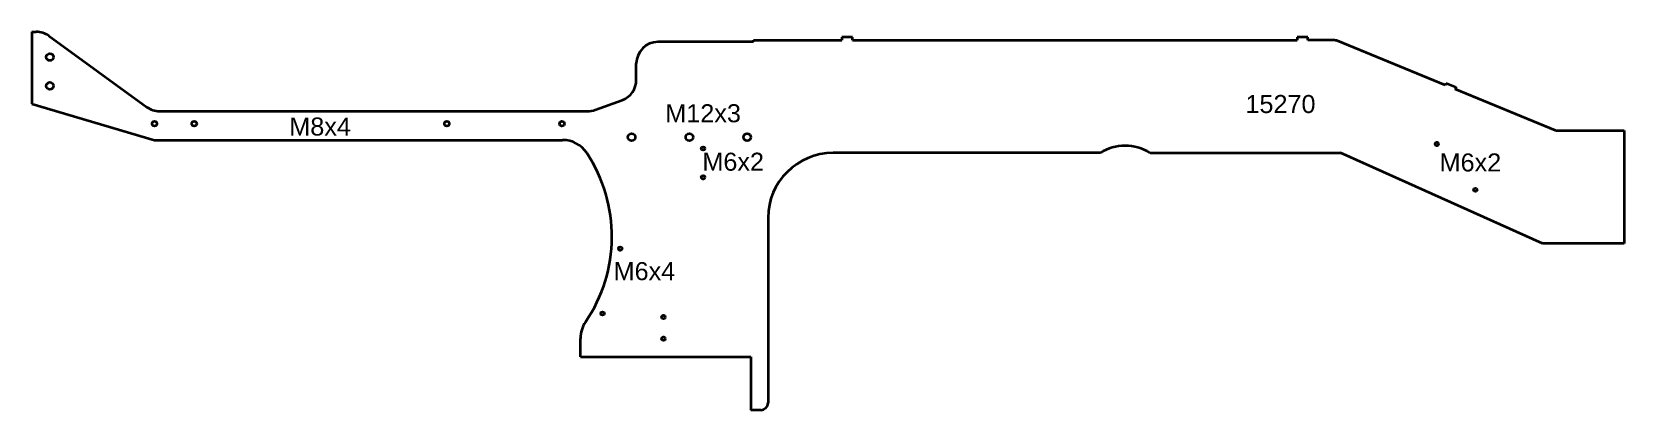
# Model space of a CAD drawing. Header units: millimetres. Extents: x 2027 to 4233, y 1596 to 2120.
import ezdxf

# ---------------------------------------------------------------- set-up
doc = ezdxf.new("R2010")
doc.units = ezdxf.units.MM
doc.layers.add('Gravír', color=1, linetype='Continuous')
doc.styles.get("Standard").update_dxf_attribs({"font": 'arial.ttf'})

msp = doc.modelspace()

# ---------------------------------------------------------------- linework, layer by layer
at = {"color": 7, "linetype": 'Continuous', "lineweight": 35}
for p, q in [((2027.3, 2120.3), (2033.3, 2120.3)), ((2027.3, 2120.3), (2027.3, 2020.3)), ((2050.9, 2114.5), (2186.5, 2016)), ((3027.3, 2106.3), (2894.8, 2106.3)), ((3027.3, 2106.3), (3027.3, 2108.7)), ((3027.3, 2108.7), (3149.5, 2108.7)), ((3149.5, 2112.7), (3149.5, 2108.7)), ((3164.5, 2112.7), (3149.5, 2112.7)), ((3164.5, 2108.7), (3164.5, 2112.7)), ((3164.5, 2108.7), (3780.2, 2108.7)), ((3780.2, 2112.7), (3780.2, 2108.7)), ((3795.2, 2112.7), (3780.2, 2112.7)), ((3795.2, 2108.7), (3795.2, 2112.7)), ((3830.5, 2108.7), (3795.2, 2108.7)), ((3985.6, 2046.3), (3836.2, 2107.6)), ((2864.8, 2053.8), (2864.8, 2076.3)), ((3985.6, 2046.3), (3986.7, 2049.1)), ((3986.7, 2049.1), (4000.6, 2043.4)), ((4000.6, 2043.4), (3999.4, 2040.6)), ((4138.2, 1983.7), (3999.4, 2040.6)), ((2027.3, 2020.3), (2197.3, 1970.3)), ((2204.2, 2010.3), (2797.5, 2010.3)), ((2807.8, 2012.1), (2845, 2025.7)), ((2197.3, 1970.3), (2762.7, 1970.3)), ((4138.2, 1983.7), (4233.4, 1983.7)), ((4233.4, 1983.7), (4233.4, 1826.7)), ((3507.3, 1952.3), (3137.3, 1952.3)), ((3576.6, 1952.3), (3840.5, 1952.3)), ((4120.5, 1826.7), (3840.5, 1952.3)), ((3047.3, 1862.3), (3047.3, 1605.8)), ((4233.4, 1826.7), (4120.5, 1826.7)), ((2787.3, 1669.8), (2787.3, 1695.3)), ((2787.3, 1669.8), (3023.3, 1669.8)), ((3023.3, 1669.8), (3023.3, 1595.8)), ((3037.3, 1595.8), (3023.3, 1595.8))]:
    msp.add_line(p, q, dxfattribs=at)
for centre, radius in [((2052.3, 2085.3), 5), ((2052.3, 2045.3), 5), ((2197.3, 1992.9), 3.4), ((2252.3, 1992.9), 3.4), ((2602.3, 1992.9), 3.4), ((2761.8, 1992.9), 3.4), ((2858.3, 1974.3), 5.1), ((2938.3, 1974.3), 5.1), ((3018.3, 1974.3), 5.1), ((3973.9, 1964.8), 2.5), ((2957.3, 1958.5), 2.5), ((2957.3, 1918.7), 2.5), ((4027.3, 1901.2), 2.5), ((2842.5, 1819.8), 2.5), ((2818, 1729.8), 2.5), ((2902.3, 1724.8), 2.5), ((2902.3, 1694.8), 2.5)]:
    msp.add_circle(centre, radius, dxfattribs=at)
for centre, radius, start, end in [((2033.3, 2090.3), 30, 54, 90), ((2894.8, 2076.3), 30, 90, 180), ((3830.5, 2093.7), 15, 67.7, 90), ((2834.8, 2053.8), 30, 290, 0), ((2204.2, 2040.3), 30, 234, 270), ((2797.5, 2040.3), 30, 270, 290), ((2762.7, 1930.3), 40, 33.4882, 90), ((2621, 1836.5), 210, 325.6198, 33.4882), ((3137.3, 1862.3), 90, 90, 180), ((3542, 1897.3), 65, 57.7958, 122.2042), ((2827.3, 1695.3), 40, 145.6198, 180), ((3037.3, 1605.8), 10, 270, 0)]:
    msp.add_arc(centre, radius, start, end, dxfattribs=at)

# ---------------------------------------------------------------- texts
at = {"layer": 'Gravír'}
for s, p in [('15270', (3708.7, 2007.7)), ('M12x3', (2904.9, 1994.9)), ('M8x4', (2384, 1976.5)), ('M6x2', (2956.3, 1927.7)), ('M6x2', (3977.7, 1926.7)), ('M6x4', (2833.3, 1776))]:
    msp.add_text(s, height=25, dxfattribs=at).set_placement(p)

doc.saveas('drawing.dxf')
